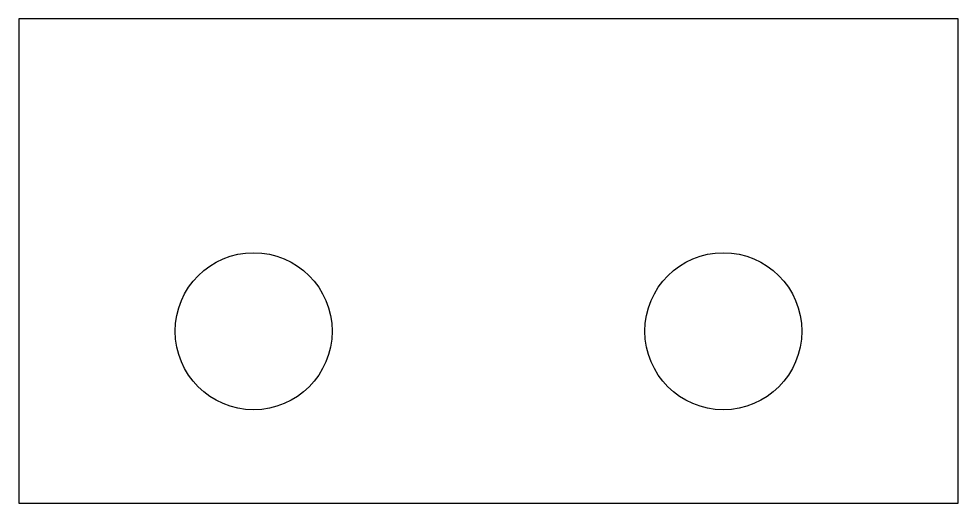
# Model space of a CAD drawing. Header units: millimetres. Extents: x -82 to 82, y -42 to 42.
import ezdxf

# ---------------------------------------------------------------- set-up
doc = ezdxf.new("R2010")
doc.units = ezdxf.units.MM

msp = doc.modelspace()

# ---------------------------------------------------------------- linework, layer by layer
at = {"color": 7, "linetype": 'Continuous', "lineweight": 25}
for p, q in [((-82, 42.25), (-82, -42.25)), ((82, 42.25), (-82, 42.25)), ((82, -42.25), (82, 42.25)), ((-82, -42.25), (82, -42.25))]:
    msp.add_line(p, q, dxfattribs=at)
for centre in [(-41, -12.25), (41, -12.25)]:
    msp.add_circle(centre, 13.7, dxfattribs=at)

doc.saveas('drawing.dxf')
